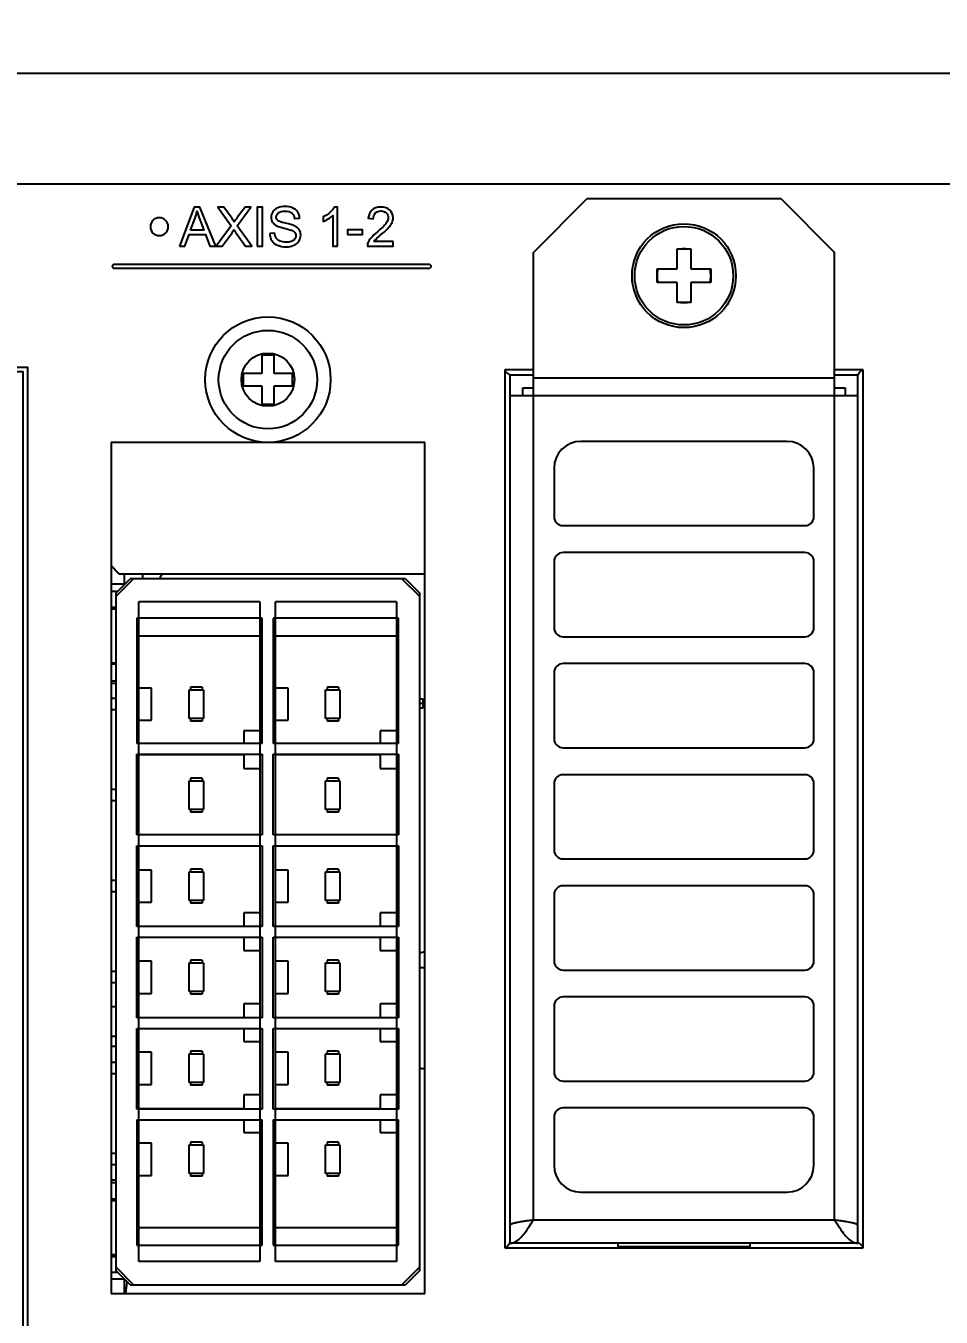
# Model space of a CAD drawing. Header units: millimetres. Extents: x 4086 to 8318, y 123 to 1549.
# Drawn here: x 6924.5 to 6975.6, y 1056.1 to 1128.2 of the extents above; entities that cross this region are included whole.
import ezdxf

# ---------------------------------------------------------------- set-up
doc = ezdxf.new("R2010")
doc.units = ezdxf.units.MM
for name, color, linetype in [('20_ALL_FEATURES', 7, 'Continuous'), ('layer 3', 7, 'Continuous'), ('尺寸', 3, 'Continuous')]:
    doc.layers.add(name, color=color, linetype=linetype)
doc.styles.get("Standard").update_dxf_attribs({"font": 'simsun.ttc'})
doc.dimstyles.get("Standard").update_dxf_attribs({"dimscale": 6, "dimtxt": 5, "dimasz": 3, "dimexe": 0.18, "dimexo": 0.0625, "dimgap": 0.8, "dimtad": 1, "dimtoh": 1, "dimdec": 1, "dimzin": 0, "dimdsep": 46, "dimtxsty": 'Standard', "dimcen": 0.09, "dimclrd": 256, "dimclre": 256, "dimclrt": 256, "dimadec": 0, "dimazin": 2, "dimtfac": 1, "dimtdec": 1, "dimtofl": 0, "dimtmove": 0, "dimatfit": 3, "dimfxl": 0, "dimtolj": 1, "dimtzin": 0, "dimarcsym": 0})

# ---------------------------------------------------------------- blocks, each defined once
blk = doc.blocks.new('*D102')
at = {"layer": 'Defpoints', "color": 0}
for p in [(7190.223, 1211.681), (6860.223, 1125.542), (7190.223, 1125.042)]:
    blk.add_point(p, dxfattribs=at)
at = {"layer": '尺寸', "lineweight": -2}
for p, q in [((6860.223, 1125.917), (6860.223, 1212.761)), ((7190.223, 1125.417), (7190.223, 1212.761)), ((6878.223, 1211.681), (7172.223, 1211.681))]:
    blk.add_line(p, q, dxfattribs=at)
at = {"layer": '尺寸'}
for points in [[(6878.223, 1214.681), (6878.223, 1208.681), (6860.223, 1211.681)], [(7172.223, 1208.681), (7172.223, 1214.681), (7190.223, 1211.681)]]:
    blk.add_solid(points, dxfattribs=at)
at = {"layer": '尺寸', "insert": (7025.223, 1231.481), "char_height": 30, "attachment_point": 5}
blk.add_mtext('\\A1;330.0', dxfattribs=at)

msp = doc.modelspace()

# ---------------------------------------------------------------- linework, layer by layer
at = {"layer": '20_ALL_FEATURES', "color": 7, "linetype": 'Continuous'}
for p, q in [((6861.723, 1125.542), (7188.723, 1125.542)), ((7188.773, 1119.342), (6861.673, 1119.342)), ((6952.823, 1115.542), (6955.823, 1118.542)), ((6955.823, 1118.542), (6966.623, 1118.542)), ((6966.623, 1118.542), (6969.623, 1115.542)), ((6960.848, 1114.617), (6960.848, 1115.742)), ((6960.848, 1115.742), (6961.598, 1115.742)), ((6961.598, 1115.742), (6961.598, 1114.617)), ((6952.823, 1061.542), (6952.823, 1115.542)), ((6969.623, 1061.542), (6969.623, 1115.542)), ((6959.723, 1113.867), (6959.723, 1114.617)), ((6959.723, 1114.617), (6960.848, 1114.617)), ((6961.598, 1114.617), (6962.723, 1114.617)), ((6962.723, 1114.617), (6962.723, 1113.867)), ((6960.848, 1113.867), (6959.723, 1113.867)), ((6960.848, 1112.742), (6960.848, 1113.867)), ((6961.598, 1113.867), (6961.598, 1112.742)), ((6962.723, 1113.867), (6961.598, 1113.867)), ((6961.598, 1112.742), (6960.848, 1112.742)), ((6937.659, 1109.817), (6937.659, 1108.786)), ((6937.659, 1109.817), (6938.346, 1109.817)), ((6938.346, 1108.786), (6938.346, 1109.817)), ((6936.628, 1108.786), (6936.628, 1108.098)), ((6937.659, 1108.786), (6936.628, 1108.786)), ((6939.378, 1108.786), (6938.346, 1108.786)), ((6939.378, 1108.098), (6939.378, 1108.786)), ((6951.223, 1108.992), (6951.223, 1059.992)), ((6952.823, 1108.992), (6951.223, 1108.992)), ((6951.523, 1060.242), (6951.523, 1108.692)), ((6952.823, 1108.692), (6951.523, 1108.692)), ((6952.823, 1108.542), (6969.623, 1108.542)), ((6971.223, 1108.992), (6969.623, 1108.992)), ((6970.923, 1108.692), (6969.623, 1108.692)), ((6970.923, 1060.242), (6970.923, 1108.692)), ((6971.223, 1059.992), (6971.223, 1108.992)), ((6936.628, 1108.098), (6937.659, 1108.098)), ((6937.659, 1108.098), (6937.659, 1107.067)), ((6938.346, 1107.067), (6938.346, 1108.098)), ((6938.346, 1108.098), (6939.378, 1108.098)), ((6952.223, 1107.542), (6952.223, 1107.992)), ((6952.223, 1107.992), (6952.823, 1107.992)), ((6969.623, 1107.992), (6970.223, 1107.992)), ((6970.223, 1107.992), (6970.223, 1107.542)), ((6937.659, 1107.067), (6938.346, 1107.067)), ((6970.923, 1107.542), (6951.523, 1107.542)), ((6929.253, 1104.942), (6929.253, 1057.442)), ((6946.753, 1104.942), (6929.253, 1104.942)), ((6946.753, 1057.442), (6946.753, 1104.942)), ((6966.973, 1104.992), (6955.473, 1104.992)), ((6953.973, 1103.492), (6953.973, 1100.792)), ((6968.473, 1100.792), (6968.473, 1103.492)), ((6954.473, 1100.292), (6967.973, 1100.292)), ((6967.973, 1098.792), (6954.473, 1098.792)), ((6929.723, 1097.592), (6929.253, 1098.062)), ((6929.705, 1097.593), (6929.253, 1098.045)), ((6953.973, 1098.292), (6953.973, 1094.592)), ((6968.473, 1094.592), (6968.473, 1098.292)), ((6930.005, 1097.029), (6929.253, 1097.029)), ((6929.505, 1096.529), (6930.305, 1097.329)), ((6929.505, 1096.329), (6930.505, 1097.329)), ((6946.753, 1097.593), (6929.705, 1097.593)), ((6946.753, 1097.592), (6929.723, 1097.592)), ((6930.005, 1097.029), (6930.005, 1097.593)), ((6945.675, 1097.329), (6930.305, 1097.329)), ((6931.005, 1097.593), (6931.005, 1097.329)), ((6945.475, 1097.329), (6946.475, 1096.329)), ((6945.675, 1097.329), (6946.475, 1096.529)), ((6929.253, 1096.629), (6929.605, 1096.629)), ((6929.505, 1096.529), (6929.505, 1058.729)), ((6946.475, 1058.729), (6946.475, 1096.529)), ((6929.253, 1095.75), (6929.505, 1095.75)), ((6929.505, 1095.714), (6929.253, 1095.714)), ((6929.505, 1095.639), (6929.253, 1095.639)), ((6930.805, 1059.214), (6930.805, 1096.044)), ((6937.555, 1096.044), (6930.805, 1096.044)), ((6937.555, 1096.044), (6937.555, 1059.214)), ((6938.425, 1059.214), (6938.425, 1096.044)), ((6945.175, 1096.044), (6938.425, 1096.044)), ((6945.175, 1096.044), (6945.175, 1059.214)), ((6930.69, 1095.129), (6930.69, 1088.129)), ((6937.69, 1095.129), (6930.69, 1095.129)), ((6937.69, 1088.129), (6937.69, 1095.129)), ((6938.29, 1095.129), (6938.29, 1088.129)), ((6945.29, 1095.129), (6938.29, 1095.129)), ((6945.29, 1088.129), (6945.29, 1095.129)), ((6937.555, 1094.129), (6930.805, 1094.129)), ((6945.175, 1094.129), (6938.425, 1094.129)), ((6954.473, 1094.092), (6967.973, 1094.092)), ((6929.253, 1092.639), (6929.505, 1092.639)), ((6929.253, 1092.625), (6929.505, 1092.625)), ((6929.505, 1092.564), (6929.253, 1092.564)), ((6953.973, 1092.092), (6953.973, 1088.392)), ((6967.973, 1092.592), (6954.473, 1092.592)), ((6968.473, 1088.392), (6968.473, 1092.092)), ((6929.253, 1091.629), (6929.505, 1091.629)), ((6929.505, 1091.489), (6929.253, 1091.489)), ((6931.505, 1091.229), (6930.805, 1091.229)), ((6931.505, 1089.429), (6931.505, 1091.229)), ((6933.685, 1091.279), (6933.685, 1091.129)), ((6934.325, 1091.279), (6933.685, 1091.279)), ((6934.325, 1091.279), (6934.325, 1091.129)), ((6939.125, 1091.229), (6938.425, 1091.229)), ((6939.125, 1089.429), (6939.125, 1091.229)), ((6941.305, 1091.279), (6941.305, 1091.129)), ((6941.945, 1091.279), (6941.305, 1091.279)), ((6941.945, 1091.279), (6941.945, 1091.129)), ((6929.505, 1090.649), (6929.253, 1090.649)), ((6933.605, 1089.529), (6933.605, 1091.129)), ((6933.605, 1091.129), (6934.405, 1091.129)), ((6934.405, 1091.129), (6934.405, 1089.529)), ((6941.225, 1089.529), (6941.225, 1091.129)), ((6941.225, 1091.129), (6942.025, 1091.129)), ((6942.025, 1091.129), (6942.025, 1089.529)), ((6946.475, 1090.629), (6946.675, 1090.629)), ((6946.675, 1090.129), (6946.675, 1090.629)), ((6929.505, 1090.009), (6929.253, 1090.009)), ((6946.475, 1090.379), (6946.675, 1090.379)), ((6946.475, 1090.129), (6946.675, 1090.129)), ((6930.805, 1089.429), (6931.505, 1089.429)), ((6934.405, 1089.529), (6933.605, 1089.529)), ((6933.685, 1089.529), (6933.685, 1089.379)), ((6934.325, 1089.379), (6933.685, 1089.379)), ((6934.325, 1089.529), (6934.325, 1089.379)), ((6938.425, 1089.429), (6939.125, 1089.429)), ((6942.025, 1089.529), (6941.225, 1089.529)), ((6941.305, 1089.529), (6941.305, 1089.379)), ((6941.945, 1089.379), (6941.305, 1089.379)), ((6941.945, 1089.529), (6941.945, 1089.379)), ((6936.655, 1088.839), (6936.655, 1088.129)), ((6937.555, 1088.839), (6936.655, 1088.839)), ((6944.275, 1088.839), (6944.275, 1088.129)), ((6945.175, 1088.839), (6944.275, 1088.839)), ((6937.69, 1088.129), (6930.69, 1088.129)), ((6945.29, 1088.129), (6938.29, 1088.129)), ((6954.473, 1087.892), (6967.973, 1087.892)), ((6930.69, 1083.029), (6930.69, 1087.529)), ((6930.69, 1087.529), (6937.69, 1087.529)), ((6930.805, 1087.519), (6936.655, 1087.519)), ((6936.655, 1087.529), (6936.655, 1086.739)), ((6937.69, 1087.529), (6937.69, 1083.029)), ((6938.29, 1083.029), (6938.29, 1087.529)), ((6938.29, 1087.529), (6945.29, 1087.529)), ((6938.425, 1087.519), (6944.275, 1087.519)), ((6944.275, 1087.529), (6944.275, 1086.739)), ((6945.29, 1087.529), (6945.29, 1083.029)), ((6933.685, 1086.199), (6933.685, 1086.049)), ((6934.325, 1086.199), (6933.685, 1086.199)), ((6934.325, 1086.199), (6934.325, 1086.049)), ((6936.655, 1086.739), (6937.555, 1086.739)), ((6941.305, 1086.199), (6941.305, 1086.049)), ((6941.945, 1086.199), (6941.305, 1086.199)), ((6941.945, 1086.199), (6941.945, 1086.049)), ((6944.275, 1086.739), (6945.175, 1086.739)), ((6967.973, 1086.392), (6954.473, 1086.392)), ((6929.505, 1085.569), (6929.253, 1085.569)), ((6933.605, 1084.449), (6933.605, 1086.049)), ((6933.605, 1086.049), (6934.405, 1086.049)), ((6934.405, 1086.049), (6934.405, 1084.449)), ((6941.225, 1084.449), (6941.225, 1086.049)), ((6941.225, 1086.049), (6942.025, 1086.049)), ((6942.025, 1086.049), (6942.025, 1084.449)), ((6953.973, 1085.892), (6953.973, 1082.192)), ((6968.473, 1082.192), (6968.473, 1085.892)), ((6929.505, 1084.929), (6929.253, 1084.929)), ((6934.405, 1084.449), (6933.605, 1084.449)), ((6933.685, 1084.449), (6933.685, 1084.299)), ((6934.325, 1084.299), (6933.685, 1084.299)), ((6934.325, 1084.449), (6934.325, 1084.299)), ((6942.025, 1084.449), (6941.225, 1084.449)), ((6941.305, 1084.449), (6941.305, 1084.299)), ((6941.945, 1084.299), (6941.305, 1084.299)), ((6941.945, 1084.449), (6941.945, 1084.299)), ((6937.69, 1083.029), (6930.69, 1083.029)), ((6945.29, 1083.029), (6938.29, 1083.029)), ((6930.69, 1077.929), (6930.69, 1082.429)), ((6930.69, 1082.429), (6937.69, 1082.429)), ((6937.69, 1082.429), (6937.69, 1077.929)), ((6938.29, 1077.929), (6938.29, 1082.429)), ((6938.29, 1082.429), (6945.29, 1082.429)), ((6945.29, 1082.429), (6945.29, 1077.929)), ((6933.685, 1081.119), (6933.685, 1080.969)), ((6934.325, 1081.119), (6933.685, 1081.119)), ((6934.325, 1081.119), (6934.325, 1080.969)), ((6941.305, 1081.119), (6941.305, 1080.969)), ((6941.945, 1081.119), (6941.305, 1081.119)), ((6941.945, 1081.119), (6941.945, 1080.969)), ((6954.473, 1081.692), (6967.973, 1081.692)), ((6929.505, 1080.489), (6929.253, 1080.489)), ((6931.505, 1081.069), (6930.805, 1081.069)), ((6931.505, 1079.269), (6931.505, 1081.069)), ((6933.605, 1079.369), (6933.605, 1080.969)), ((6933.605, 1080.969), (6934.405, 1080.969)), ((6934.405, 1080.969), (6934.405, 1079.369)), ((6939.125, 1081.069), (6938.425, 1081.069)), ((6939.125, 1079.269), (6939.125, 1081.069)), ((6941.225, 1079.369), (6941.225, 1080.969)), ((6941.225, 1080.969), (6942.025, 1080.969)), ((6942.025, 1080.969), (6942.025, 1079.369)), ((6929.505, 1079.849), (6929.253, 1079.849)), ((6953.973, 1079.692), (6953.973, 1075.992)), ((6967.973, 1080.192), (6954.473, 1080.192)), ((6968.473, 1075.992), (6968.473, 1079.692)), ((6930.805, 1079.269), (6931.505, 1079.269)), ((6934.405, 1079.369), (6933.605, 1079.369)), ((6933.685, 1079.369), (6933.685, 1079.219)), ((6934.325, 1079.219), (6933.685, 1079.219)), ((6934.325, 1079.369), (6934.325, 1079.219)), ((6938.425, 1079.269), (6939.125, 1079.269)), ((6942.025, 1079.369), (6941.225, 1079.369)), ((6941.305, 1079.369), (6941.305, 1079.219)), ((6941.945, 1079.219), (6941.305, 1079.219)), ((6941.945, 1079.369), (6941.945, 1079.219)), ((6936.655, 1078.679), (6936.655, 1077.929)), ((6937.555, 1078.679), (6936.655, 1078.679)), ((6944.275, 1078.679), (6944.275, 1077.929)), ((6945.175, 1078.679), (6944.275, 1078.679)), ((6937.69, 1077.929), (6930.69, 1077.929)), ((6945.29, 1077.929), (6938.29, 1077.929)), ((6930.69, 1072.829), (6930.69, 1077.329)), ((6930.69, 1077.329), (6937.69, 1077.329)), ((6936.655, 1077.329), (6936.655, 1076.579)), ((6937.69, 1077.329), (6937.69, 1072.829)), ((6938.29, 1072.829), (6938.29, 1077.329)), ((6938.29, 1077.329), (6945.29, 1077.329)), ((6944.275, 1077.329), (6944.275, 1076.579)), ((6945.29, 1077.329), (6945.29, 1072.829)), ((6936.655, 1076.579), (6937.555, 1076.579)), ((6944.275, 1076.579), (6945.175, 1076.579)), ((6929.505, 1075.409), (6929.253, 1075.409)), ((6931.505, 1075.989), (6930.805, 1075.989)), ((6931.505, 1074.189), (6931.505, 1075.989)), ((6933.605, 1074.289), (6933.605, 1075.889)), ((6933.605, 1075.889), (6934.405, 1075.889)), ((6933.685, 1076.039), (6933.685, 1075.889)), ((6934.325, 1076.039), (6933.685, 1076.039)), ((6934.325, 1076.039), (6934.325, 1075.889)), ((6934.405, 1075.889), (6934.405, 1074.289)), ((6939.125, 1075.989), (6938.425, 1075.989)), ((6939.125, 1074.189), (6939.125, 1075.989)), ((6941.225, 1074.289), (6941.225, 1075.889)), ((6941.225, 1075.889), (6942.025, 1075.889)), ((6941.305, 1076.039), (6941.305, 1075.889)), ((6941.945, 1076.039), (6941.305, 1076.039)), ((6941.945, 1076.039), (6941.945, 1075.889)), ((6942.025, 1075.889), (6942.025, 1074.289)), ((6946.475, 1075.634), (6946.753, 1075.634)), ((6954.473, 1075.492), (6967.973, 1075.492)), ((6929.505, 1074.769), (6929.253, 1074.769)), ((6930.805, 1074.189), (6931.505, 1074.189)), ((6934.405, 1074.289), (6933.605, 1074.289)), ((6933.685, 1074.289), (6933.685, 1074.139)), ((6934.325, 1074.139), (6933.685, 1074.139)), ((6934.325, 1074.289), (6934.325, 1074.139)), ((6938.425, 1074.189), (6939.125, 1074.189)), ((6942.025, 1074.289), (6941.225, 1074.289)), ((6941.305, 1074.289), (6941.305, 1074.139)), ((6941.945, 1074.139), (6941.305, 1074.139)), ((6941.945, 1074.289), (6941.945, 1074.139)), ((6967.973, 1073.992), (6954.473, 1073.992)), ((6929.253, 1073.453), (6929.505, 1073.453)), ((6936.655, 1073.599), (6936.655, 1072.829)), ((6937.555, 1073.599), (6936.655, 1073.599)), ((6944.275, 1073.599), (6944.275, 1072.829)), ((6945.175, 1073.599), (6944.275, 1073.599)), ((6953.973, 1073.492), (6953.973, 1069.792)), ((6968.473, 1069.792), (6968.473, 1073.492)), ((6937.69, 1072.829), (6930.69, 1072.829)), ((6945.29, 1072.829), (6938.29, 1072.829)), ((6929.253, 1071.802), (6929.505, 1071.802)), ((6930.69, 1067.729), (6930.69, 1072.229)), ((6930.69, 1072.229), (6937.69, 1072.229)), ((6936.655, 1072.229), (6936.655, 1071.499)), ((6937.69, 1072.229), (6937.69, 1067.729)), ((6938.29, 1067.729), (6938.29, 1072.229)), ((6938.29, 1072.229), (6945.29, 1072.229)), ((6944.275, 1072.229), (6944.275, 1071.499)), ((6945.29, 1072.229), (6945.29, 1067.729)), ((6929.505, 1071.229), (6929.253, 1071.229)), ((6936.655, 1071.499), (6937.555, 1071.499)), ((6944.275, 1071.499), (6945.175, 1071.499)), ((6929.505, 1070.329), (6929.253, 1070.329)), ((6931.505, 1070.909), (6930.805, 1070.909)), ((6931.505, 1069.109), (6931.505, 1070.909)), ((6933.605, 1069.209), (6933.605, 1070.809)), ((6933.605, 1070.809), (6934.405, 1070.809)), ((6933.685, 1070.959), (6933.685, 1070.809)), ((6934.325, 1070.959), (6933.685, 1070.959)), ((6934.325, 1070.959), (6934.325, 1070.809)), ((6934.405, 1070.809), (6934.405, 1069.209)), ((6939.125, 1070.909), (6938.425, 1070.909)), ((6939.125, 1069.109), (6939.125, 1070.909)), ((6941.225, 1069.209), (6941.225, 1070.809)), ((6941.225, 1070.809), (6942.025, 1070.809)), ((6941.305, 1070.959), (6941.305, 1070.809)), ((6941.945, 1070.959), (6941.305, 1070.959)), ((6941.945, 1070.959), (6941.945, 1070.809)), ((6942.025, 1070.809), (6942.025, 1069.209)), ((6929.505, 1069.689), (6929.253, 1069.689)), ((6930.805, 1069.109), (6931.505, 1069.109)), ((6934.405, 1069.209), (6933.605, 1069.209)), ((6933.685, 1069.209), (6933.685, 1069.059)), ((6934.325, 1069.059), (6933.685, 1069.059)), ((6934.325, 1069.209), (6934.325, 1069.059)), ((6938.425, 1069.109), (6939.125, 1069.109)), ((6942.025, 1069.209), (6941.225, 1069.209)), ((6941.305, 1069.209), (6941.305, 1069.059)), ((6941.945, 1069.059), (6941.305, 1069.059)), ((6941.945, 1069.209), (6941.945, 1069.059)), ((6954.473, 1069.292), (6967.973, 1069.292)), ((6936.655, 1068.519), (6936.655, 1067.729)), ((6937.555, 1068.519), (6936.655, 1068.519)), ((6944.275, 1068.519), (6944.275, 1067.729)), ((6945.175, 1068.519), (6944.275, 1068.519)), ((6937.69, 1067.729), (6930.69, 1067.729)), ((6936.655, 1067.739), (6930.805, 1067.739)), ((6945.29, 1067.729), (6938.29, 1067.729)), ((6944.275, 1067.739), (6938.425, 1067.739)), ((6967.973, 1067.792), (6954.473, 1067.792)), ((6930.69, 1067.129), (6930.69, 1060.129)), ((6930.69, 1067.129), (6937.69, 1067.129)), ((6936.655, 1067.129), (6936.655, 1066.419)), ((6937.69, 1060.129), (6937.69, 1067.129)), ((6938.29, 1067.129), (6938.29, 1060.129)), ((6938.29, 1067.129), (6945.29, 1067.129)), ((6944.275, 1067.129), (6944.275, 1066.419)), ((6945.29, 1060.129), (6945.29, 1067.129)), ((6953.973, 1067.292), (6953.973, 1064.592)), ((6968.473, 1064.592), (6968.473, 1067.292)), ((6936.655, 1066.419), (6937.555, 1066.419)), ((6944.275, 1066.419), (6945.175, 1066.419)), ((6929.505, 1065.249), (6929.253, 1065.249)), ((6931.505, 1065.829), (6930.805, 1065.829)), ((6931.505, 1064.029), (6931.505, 1065.829)), ((6933.605, 1064.129), (6933.605, 1065.729)), ((6933.605, 1065.729), (6934.405, 1065.729)), ((6933.685, 1065.879), (6933.685, 1065.729)), ((6934.325, 1065.879), (6933.685, 1065.879)), ((6934.325, 1065.879), (6934.325, 1065.729)), ((6934.405, 1065.729), (6934.405, 1064.129)), ((6939.125, 1065.829), (6938.425, 1065.829)), ((6939.125, 1064.029), (6939.125, 1065.829)), ((6941.225, 1064.129), (6941.225, 1065.729)), ((6941.225, 1065.729), (6942.025, 1065.729)), ((6941.305, 1065.879), (6941.305, 1065.729)), ((6941.945, 1065.879), (6941.305, 1065.879)), ((6941.945, 1065.879), (6941.945, 1065.729)), ((6942.025, 1065.729), (6942.025, 1064.129)), ((6929.505, 1064.609), (6929.253, 1064.609)), ((6930.805, 1064.029), (6931.505, 1064.029)), ((6934.405, 1064.129), (6933.605, 1064.129)), ((6933.685, 1064.129), (6933.685, 1063.979)), ((6934.325, 1063.979), (6933.685, 1063.979)), ((6934.325, 1064.129), (6934.325, 1063.979)), ((6938.425, 1064.029), (6939.125, 1064.029)), ((6942.025, 1064.129), (6941.225, 1064.129)), ((6941.305, 1064.129), (6941.305, 1063.979)), ((6941.945, 1063.979), (6941.305, 1063.979)), ((6941.945, 1064.129), (6941.945, 1063.979)), ((6929.505, 1063.769), (6929.253, 1063.769)), ((6929.253, 1063.629), (6929.505, 1063.629)), ((6955.473, 1063.092), (6966.973, 1063.092)), ((6929.505, 1062.694), (6929.253, 1062.694)), ((6929.253, 1062.633), (6929.505, 1062.633)), ((6929.505, 1062.619), (6929.253, 1062.619)), ((6930.805, 1061.129), (6937.555, 1061.129)), ((6938.425, 1061.129), (6945.175, 1061.129)), ((6952.596, 1061.191), (6952.606, 1061.206)), ((6952.823, 1061.542), (6969.623, 1061.542)), ((6969.839, 1061.206), (6969.849, 1061.191)), ((6951.523, 1060.292), (6951.504, 1060.249)), ((6970.923, 1060.242), (6951.523, 1060.242)), ((6957.523, 1060.242), (6957.523, 1060.042)), ((6964.923, 1060.042), (6964.923, 1060.242)), ((6970.923, 1060.292), (6970.94, 1060.285)), ((6970.946, 1060.277), (6970.923, 1060.292)), ((6929.253, 1059.619), (6929.505, 1059.619)), ((6929.505, 1059.544), (6929.253, 1059.544)), ((6929.253, 1059.507), (6929.505, 1059.507)), ((6930.69, 1060.129), (6937.69, 1060.129)), ((6938.29, 1060.129), (6945.29, 1060.129)), ((6951.223, 1059.992), (6971.223, 1059.992)), ((6964.923, 1060.042), (6957.523, 1060.042)), ((6930.505, 1057.929), (6929.505, 1058.929)), ((6937.555, 1059.214), (6930.805, 1059.214)), ((6945.175, 1059.214), (6938.425, 1059.214)), ((6946.475, 1058.929), (6945.475, 1057.929)), ((6929.253, 1058.629), (6929.605, 1058.629)), ((6930.005, 1058.229), (6929.253, 1058.229)), ((6930.305, 1057.929), (6929.505, 1058.729)), ((6930.005, 1057.442), (6930.005, 1058.229)), ((6946.475, 1058.729), (6945.675, 1057.929)), ((6929.253, 1057.442), (6946.753, 1057.442)), ((6930.305, 1057.929), (6945.675, 1057.929))]:
    msp.add_line(p, q, dxfattribs=at)
for centre, radius in [((6961.223, 1114.242), 2.9), ((6961.223, 1114.242), 2.75), ((6938.003, 1108.442), 3.5), ((6938.003, 1108.442), 2.75), ((6938.003, 1108.442), 1.484)]:
    msp.add_circle(centre, radius, dxfattribs=at)
for centre, radius, start, end in [((6961.223, 1114.242), 1.5, 75.8242, 104.19011), ((6961.223, 1114.242), 1.5, 165.66059, 194.34841), ((6961.223, 1114.242), 1.5, 345.66059, 14.34841), ((6961.223, 1114.242), 1.5, 255.8242, 284.19011), ((6955.473, 1103.492), 1.5, 90, 180), ((6966.973, 1103.492), 1.5, 0, 90), ((6954.473, 1100.792), 0.5, 180, 270), ((6967.973, 1100.792), 0.5, 270, 0), ((6954.473, 1098.292), 0.5, 90, 180), ((6967.973, 1098.292), 0.5, 0, 90), ((6944.005, 1090.239), 14, 148.23075, 149.49837), ((6954.473, 1094.592), 0.5, 180, 270), ((6967.973, 1094.592), 0.5, 270, 0), ((6954.473, 1092.092), 0.5, 90, 180), ((6967.973, 1092.092), 0.5, 0, 90), ((6954.473, 1088.392), 0.5, 180, 270), ((6967.973, 1088.392), 0.5, 270, 0), ((6954.473, 1085.892), 0.5, 90, 180), ((6967.973, 1085.892), 0.5, 0, 90), ((6954.473, 1082.192), 0.5, 180, 270), ((6967.973, 1082.192), 0.5, 270, 0), ((6954.473, 1079.692), 0.5, 90, 180), ((6967.973, 1079.692), 0.5, 0, 90), ((6944.005, 1090.239), 14, 280.1815, 281.34521), ((6954.473, 1075.992), 0.5, 180, 270), ((6967.973, 1075.992), 0.5, 270, 0), ((6954.473, 1073.492), 0.5, 90, 180), ((6967.973, 1073.492), 0.5, 0, 90), ((6944.005, 1056.229), 14, 78.65491, 79.81842), ((6954.473, 1069.792), 0.5, 180, 270), ((6967.973, 1069.792), 0.5, 270, 0), ((6954.473, 1067.292), 0.5, 90, 180), ((6967.973, 1067.292), 0.5, 0, 90), ((6955.473, 1064.592), 1.5, 180, 270), ((6966.973, 1064.592), 1.5, 270, 0), ((6954.337, 1048.678), 12.946, 99.38487, 99.62507), ((6962.226, 997.076), 65.148, 98.29929, 98.56689), ((6941.799, 1068.328), 12.942, 326.61367, 326.80197), ((6960.219, 997.076), 65.148, 81.43311, 81.70071), ((6980.646, 1068.328), 12.942, 213.19803, 213.38633), ((6968.108, 1048.678), 12.946, 80.37494, 80.61513), ((6940.548, 1067.27), 13.005, 327.36258, 327.54915), ((6944.005, 1056.229), 14, 172.40936, 175.02394)]:
    msp.add_arc(centre, radius, start, end, dxfattribs=at)
for points, knots in [([(6951.223, 1108.992), (6951.223, 1108.934), (6951.296, 1108.846), (6951.41, 1108.764), (6951.484, 1108.717), (6951.523, 1108.692)], [0, 0, 0, 0, 0.400699, 0.683915, 1, 1, 1, 1]), ([(6971.223, 1108.992), (6971.165, 1108.992), (6971.077, 1108.918), (6970.994, 1108.804), (6970.947, 1108.731), (6970.923, 1108.692)], [0, 0, 0, 0, 0.400699, 0.683915, 1, 1, 1, 1]), ([(6952.173, 1061.442), (6952.083, 1061.427), (6951.923, 1061.398), (6951.74, 1061.357), (6951.626, 1061.32), (6951.567, 1061.294), (6951.523, 1061.264), (6951.523, 1061.242)], [0, 0, 0, 0, 0.395404, 0.70232, 0.816735, 0.903548, 1, 1, 1, 1]), ([(6951.523, 1060.242), (6951.615, 1060.242), (6951.818, 1060.301), (6952.086, 1060.515), (6952.346, 1060.822), (6952.51, 1061.061), (6952.596, 1061.191)], [0, 0, 0, 0, 0.186972, 0.41151, 0.685521, 1, 1, 1, 1]), ([(6952.522, 1061.497), (6952.496, 1061.494), (6952.398, 1061.479), (6952.299, 1061.463), (6952.226, 1061.451)], [0, 0, 0, 0, 0.257949, 1, 1, 1, 1]), ([(6969.849, 1061.191), (6969.935, 1061.061), (6970.099, 1060.822), (6970.359, 1060.515), (6970.627, 1060.301), (6970.83, 1060.242), (6970.923, 1060.242)], [0, 0, 0, 0, 0.314479, 0.58849, 0.813028, 1, 1, 1, 1]), ([(6970.219, 1061.451), (6970.195, 1061.455), (6970.097, 1061.471), (6969.998, 1061.486), (6969.923, 1061.497)], [0, 0, 0, 0, 0.241208, 1, 1, 1, 1]), ([(6970.923, 1061.242), (6970.923, 1061.264), (6970.879, 1061.294), (6970.819, 1061.32), (6970.705, 1061.357), (6970.522, 1061.398), (6970.362, 1061.427), (6970.273, 1061.442)], [0, 0, 0, 0, 0.096452, 0.183265, 0.29768, 0.604596, 1, 1, 1, 1]), ([(6951.223, 1059.992), (6951.275, 1059.992), (6951.356, 1060.054), (6951.434, 1060.156), (6951.477, 1060.221), (6951.5, 1060.256)], [0, 0, 0, 0, 0.402421, 0.682417, 1, 1, 1, 1]), ([(6971.223, 1059.992), (6971.223, 1060.046), (6971.157, 1060.13), (6971.051, 1060.209), (6970.982, 1060.254), (6970.946, 1060.277)], [0, 0, 0, 0, 0.401635, 0.682748, 1, 1, 1, 1])]:
    msp.add_open_spline(points, degree=3, knots=knots, dxfattribs=at)
for points in [[(6952.629, 1061.241), (6952.694, 1061.341), (6952.758, 1061.441), (6952.823, 1061.542)], [(6969.623, 1061.542), (6969.687, 1061.441), (6969.751, 1061.341), (6969.816, 1061.241)]]:
    msp.add_open_spline(points, degree=3, dxfattribs=at)
at = {"layer": 'layer 3'}
for points, knots in [([(6933.059, 1115.889), (6933.059, 1115.889), (6933.894, 1118.066), (6933.894, 1118.066), (6933.894, 1118.066), (6933.894, 1118.066), (6934.211, 1118.066), (6934.211, 1118.066), (6934.211, 1118.066), (6934.211, 1118.066), (6935.097, 1115.889), (6935.097, 1115.889), (6935.097, 1115.889), (6935.097, 1115.889), (6934.769, 1115.889), (6934.769, 1115.889), (6934.769, 1115.889), (6934.769, 1115.889), (6934.517, 1116.549), (6934.517, 1116.549), (6934.517, 1116.549), (6934.517, 1116.549), (6933.601, 1116.549), (6933.601, 1116.549), (6933.601, 1116.549), (6933.601, 1116.549), (6933.365, 1115.889), (6933.365, 1115.889), (6933.365, 1115.889), (6933.365, 1115.889), (6933.059, 1115.889), (6933.059, 1115.889)], [0, 0, 0, 0, 0.111111, 0.111111, 0.111111, 0.111111, 0.222222, 0.222222, 0.222222, 0.222222, 0.333333, 0.333333, 0.333333, 0.333333, 0.444444, 0.444444, 0.444444, 0.444444, 0.555556, 0.555556, 0.555556, 0.555556, 0.666667, 0.666667, 0.666667, 0.666667, 0.777778, 0.777778, 0.777778, 0.777778, 1, 1, 1, 1]), ([(6935.105, 1115.889), (6935.105, 1115.889), (6935.946, 1117.019), (6935.946, 1117.019), (6935.946, 1117.019), (6935.946, 1117.019), (6935.205, 1118.066), (6935.205, 1118.066), (6935.205, 1118.066), (6935.205, 1118.066), (6935.548, 1118.066), (6935.548, 1118.066), (6935.548, 1118.066), (6935.548, 1118.066), (6935.945, 1117.509), (6935.945, 1117.509), (6935.945, 1117.509), (6936.028, 1117.394), (6936.085, 1117.306), (6936.118, 1117.244), (6936.118, 1117.244), (6936.167, 1117.32), (6936.225, 1117.402), (6936.291, 1117.487), (6936.291, 1117.487), (6936.291, 1117.487), (6936.726, 1118.066), (6936.726, 1118.066), (6936.726, 1118.066), (6936.726, 1118.066), (6937.042, 1118.066), (6937.042, 1118.066), (6937.042, 1118.066), (6937.042, 1118.066), (6936.286, 1117.032), (6936.286, 1117.032), (6936.286, 1117.032), (6936.286, 1117.032), (6937.099, 1115.889), (6937.099, 1115.889), (6937.099, 1115.889), (6937.099, 1115.889), (6936.746, 1115.889), (6936.746, 1115.889), (6936.746, 1115.889), (6936.746, 1115.889), (6936.196, 1116.666), (6936.196, 1116.666), (6936.196, 1116.666), (6936.165, 1116.71), (6936.135, 1116.754), (6936.107, 1116.797), (6936.107, 1116.797), (6936.059, 1116.725), (6936.024, 1116.673), (6936.003, 1116.644), (6936.003, 1116.644), (6936.003, 1116.644), (6935.451, 1115.889), (6935.451, 1115.889), (6935.451, 1115.889), (6935.451, 1115.889), (6935.105, 1115.889), (6935.105, 1115.889)], [0, 0, 0, 0, 0.058824, 0.058824, 0.058824, 0.058824, 0.117647, 0.117647, 0.117647, 0.117647, 0.176471, 0.176471, 0.176471, 0.176471, 0.235294, 0.235294, 0.235294, 0.235294, 0.294118, 0.294118, 0.294118, 0.294118, 0.352941, 0.352941, 0.352941, 0.352941, 0.411765, 0.411765, 0.411765, 0.411765, 0.470588, 0.470588, 0.470588, 0.470588, 0.529412, 0.529412, 0.529412, 0.529412, 0.588235, 0.588235, 0.588235, 0.588235, 0.647059, 0.647059, 0.647059, 0.647059, 0.705882, 0.705882, 0.705882, 0.705882, 0.764706, 0.764706, 0.764706, 0.764706, 0.823529, 0.823529, 0.823529, 0.823529, 0.882353, 0.882353, 0.882353, 0.882353, 1, 1, 1, 1]), ([(6937.402, 1115.889), (6937.402, 1115.889), (6937.402, 1118.066), (6937.402, 1118.066), (6937.402, 1118.066), (6937.402, 1118.066), (6937.691, 1118.066), (6937.691, 1118.066), (6937.691, 1118.066), (6937.691, 1118.066), (6937.691, 1115.889), (6937.691, 1115.889), (6937.691, 1115.889), (6937.691, 1115.889), (6937.402, 1115.889), (6937.402, 1115.889)], [0, 0, 0, 0, 0.2, 0.2, 0.2, 0.2, 0.4, 0.4, 0.4, 0.4, 0.6, 0.6, 0.6, 0.6, 1, 1, 1, 1]), ([(6938.104, 1116.589), (6938.104, 1116.589), (6938.375, 1116.613), (6938.375, 1116.613), (6938.375, 1116.613), (6938.388, 1116.504), (6938.418, 1116.414), (6938.465, 1116.343), (6938.465, 1116.343), (6938.512, 1116.273), (6938.585, 1116.217), (6938.684, 1116.173), (6938.684, 1116.173), (6938.782, 1116.13), (6938.894, 1116.108), (6939.017, 1116.108), (6939.017, 1116.108), (6939.128, 1116.108), (6939.224, 1116.124), (6939.308, 1116.157), (6939.308, 1116.157), (6939.393, 1116.19), (6939.455, 1116.235), (6939.496, 1116.293), (6939.496, 1116.293), (6939.537, 1116.35), (6939.558, 1116.412), (6939.558, 1116.479), (6939.558, 1116.479), (6939.558, 1116.547), (6939.538, 1116.606), (6939.498, 1116.658), (6939.498, 1116.658), (6939.459, 1116.708), (6939.394, 1116.751), (6939.302, 1116.786), (6939.302, 1116.786), (6939.244, 1116.808), (6939.115, 1116.844), (6938.915, 1116.892), (6938.915, 1116.892), (6938.715, 1116.94), (6938.575, 1116.985), (6938.495, 1117.028), (6938.495, 1117.028), (6938.391, 1117.082), (6938.314, 1117.15), (6938.263, 1117.231), (6938.263, 1117.231), (6938.212, 1117.311), (6938.186, 1117.402), (6938.186, 1117.502), (6938.186, 1117.502), (6938.186, 1117.612), (6938.218, 1117.715), (6938.28, 1117.811), (6938.28, 1117.811), (6938.343, 1117.906), (6938.433, 1117.979), (6938.553, 1118.028), (6938.553, 1118.028), (6938.673, 1118.078), (6938.806, 1118.103), (6938.953, 1118.103), (6938.953, 1118.103), (6939.114, 1118.103), (6939.256, 1118.077), (6939.379, 1118.025), (6939.379, 1118.025), (6939.502, 1117.973), (6939.597, 1117.897), (6939.664, 1117.795), (6939.664, 1117.795), (6939.73, 1117.694), (6939.765, 1117.58), (6939.771, 1117.452), (6939.771, 1117.452), (6939.771, 1117.452), (6939.494, 1117.431), (6939.494, 1117.431), (6939.494, 1117.431), (6939.479, 1117.568), (6939.429, 1117.672), (6939.343, 1117.742), (6939.343, 1117.742), (6939.258, 1117.813), (6939.131, 1117.847), (6938.964, 1117.847), (6938.964, 1117.847), (6938.789, 1117.847), (6938.662, 1117.816), (6938.583, 1117.752), (6938.583, 1117.752), (6938.503, 1117.688), (6938.463, 1117.611), (6938.463, 1117.521), (6938.463, 1117.521), (6938.463, 1117.443), (6938.491, 1117.378), (6938.548, 1117.328), (6938.548, 1117.328), (6938.604, 1117.277), (6938.748, 1117.225), (6938.982, 1117.172), (6938.982, 1117.172), (6939.216, 1117.119), (6939.377, 1117.073), (6939.464, 1117.034), (6939.464, 1117.034), (6939.59, 1116.975), (6939.684, 1116.902), (6939.744, 1116.812), (6939.744, 1116.812), (6939.804, 1116.723), (6939.834, 1116.62), (6939.834, 1116.504), (6939.834, 1116.504), (6939.834, 1116.387), (6939.801, 1116.279), (6939.735, 1116.177), (6939.735, 1116.177), (6939.669, 1116.074), (6939.574, 1115.995), (6939.45, 1115.938), (6939.45, 1115.938), (6939.326, 1115.881), (6939.186, 1115.853), (6939.031, 1115.853), (6939.031, 1115.853), (6938.834, 1115.853), (6938.669, 1115.882), (6938.537, 1115.939), (6938.537, 1115.939), (6938.403, 1115.996), (6938.299, 1116.082), (6938.224, 1116.198), (6938.224, 1116.198), (6938.148, 1116.313), (6938.108, 1116.443), (6938.104, 1116.589)], [0, 0, 0, 0, 0.027778, 0.027778, 0.027778, 0.027778, 0.055556, 0.055556, 0.055556, 0.055556, 0.083333, 0.083333, 0.083333, 0.083333, 0.111111, 0.111111, 0.111111, 0.111111, 0.138889, 0.138889, 0.138889, 0.138889, 0.166667, 0.166667, 0.166667, 0.166667, 0.194444, 0.194444, 0.194444, 0.194444, 0.222222, 0.222222, 0.222222, 0.222222, 0.25, 0.25, 0.25, 0.25, 0.277778, 0.277778, 0.277778, 0.277778, 0.305556, 0.305556, 0.305556, 0.305556, 0.333333, 0.333333, 0.333333, 0.333333, 0.361111, 0.361111, 0.361111, 0.361111, 0.388889, 0.388889, 0.388889, 0.388889, 0.416667, 0.416667, 0.416667, 0.416667, 0.444444, 0.444444, 0.444444, 0.444444, 0.472222, 0.472222, 0.472222, 0.472222, 0.5, 0.5, 0.5, 0.5, 0.527778, 0.527778, 0.527778, 0.527778, 0.555556, 0.555556, 0.555556, 0.555556, 0.583333, 0.583333, 0.583333, 0.583333, 0.611111, 0.611111, 0.611111, 0.611111, 0.638889, 0.638889, 0.638889, 0.638889, 0.666667, 0.666667, 0.666667, 0.666667, 0.694444, 0.694444, 0.694444, 0.694444, 0.722222, 0.722222, 0.722222, 0.722222, 0.75, 0.75, 0.75, 0.75, 0.777778, 0.777778, 0.777778, 0.777778, 0.805556, 0.805556, 0.805556, 0.805556, 0.833333, 0.833333, 0.833333, 0.833333, 0.861111, 0.861111, 0.861111, 0.861111, 0.888889, 0.888889, 0.888889, 0.888889, 0.916667, 0.916667, 0.916667, 0.916667, 0.944444, 0.944444, 0.944444, 0.944444, 1, 1, 1, 1]), ([(6941.892, 1115.889), (6941.892, 1115.889), (6941.625, 1115.889), (6941.625, 1115.889), (6941.625, 1115.889), (6941.625, 1115.889), (6941.625, 1117.593), (6941.625, 1117.593), (6941.625, 1117.593), (6941.56, 1117.531), (6941.476, 1117.47), (6941.371, 1117.409), (6941.371, 1117.409), (6941.267, 1117.347), (6941.173, 1117.301), (6941.09, 1117.271), (6941.09, 1117.271), (6941.09, 1117.271), (6941.09, 1117.529), (6941.09, 1117.529), (6941.09, 1117.529), (6941.239, 1117.599), (6941.37, 1117.684), (6941.482, 1117.785), (6941.482, 1117.785), (6941.594, 1117.884), (6941.673, 1117.981), (6941.72, 1118.075), (6941.72, 1118.075), (6941.72, 1118.075), (6941.892, 1118.075), (6941.892, 1118.075), (6941.892, 1118.075), (6941.892, 1118.075), (6941.892, 1115.889), (6941.892, 1115.889)], [0, 0, 0, 0, 0.1, 0.1, 0.1, 0.1, 0.2, 0.2, 0.2, 0.2, 0.3, 0.3, 0.3, 0.3, 0.4, 0.4, 0.4, 0.4, 0.5, 0.5, 0.5, 0.5, 0.6, 0.6, 0.6, 0.6, 0.7, 0.7, 0.7, 0.7, 0.8, 0.8, 0.8, 0.8, 1, 1, 1, 1]), ([(6944.994, 1116.145), (6944.994, 1116.145), (6944.994, 1115.889), (6944.994, 1115.889), (6944.994, 1115.889), (6944.994, 1115.889), (6943.553, 1115.889), (6943.553, 1115.889), (6943.553, 1115.889), (6943.551, 1115.954), (6943.561, 1116.016), (6943.584, 1116.075), (6943.584, 1116.075), (6943.621, 1116.173), (6943.681, 1116.27), (6943.762, 1116.365), (6943.762, 1116.365), (6943.844, 1116.459), (6943.96, 1116.569), (6944.112, 1116.693), (6944.112, 1116.693), (6944.347, 1116.887), (6944.508, 1117.041), (6944.591, 1117.154), (6944.591, 1117.154), (6944.675, 1117.268), (6944.717, 1117.375), (6944.717, 1117.477), (6944.717, 1117.477), (6944.717, 1117.582), (6944.679, 1117.672), (6944.603, 1117.745), (6944.603, 1117.745), (6944.527, 1117.817), (6944.428, 1117.854), (6944.306, 1117.854), (6944.306, 1117.854), (6944.177, 1117.854), (6944.073, 1117.815), (6943.996, 1117.738), (6943.996, 1117.738), (6943.918, 1117.662), (6943.879, 1117.555), (6943.878, 1117.419), (6943.878, 1117.419), (6943.878, 1117.419), (6943.605, 1117.446), (6943.605, 1117.446), (6943.605, 1117.446), (6943.623, 1117.651), (6943.694, 1117.807), (6943.817, 1117.914), (6943.817, 1117.914), (6943.94, 1118.022), (6944.105, 1118.075), (6944.312, 1118.075), (6944.312, 1118.075), (6944.521, 1118.075), (6944.686, 1118.018), (6944.808, 1117.902), (6944.808, 1117.902), (6944.93, 1117.786), (6944.991, 1117.642), (6944.991, 1117.47), (6944.991, 1117.47), (6944.991, 1117.383), (6944.973, 1117.298), (6944.937, 1117.213), (6944.937, 1117.213), (6944.902, 1117.129), (6944.843, 1117.04), (6944.76, 1116.947), (6944.76, 1116.947), (6944.677, 1116.854), (6944.54, 1116.726), (6944.348, 1116.564), (6944.348, 1116.564), (6944.187, 1116.429), (6944.084, 1116.338), (6944.038, 1116.29), (6944.038, 1116.29), (6943.993, 1116.242), (6943.955, 1116.193), (6943.925, 1116.145), (6943.925, 1116.145), (6943.925, 1116.145), (6944.994, 1116.145), (6944.994, 1116.145)], [0, 0, 0, 0, 0.043478, 0.043478, 0.043478, 0.043478, 0.086957, 0.086957, 0.086957, 0.086957, 0.130435, 0.130435, 0.130435, 0.130435, 0.173913, 0.173913, 0.173913, 0.173913, 0.217391, 0.217391, 0.217391, 0.217391, 0.26087, 0.26087, 0.26087, 0.26087, 0.304348, 0.304348, 0.304348, 0.304348, 0.347826, 0.347826, 0.347826, 0.347826, 0.391304, 0.391304, 0.391304, 0.391304, 0.434783, 0.434783, 0.434783, 0.434783, 0.478261, 0.478261, 0.478261, 0.478261, 0.521739, 0.521739, 0.521739, 0.521739, 0.565217, 0.565217, 0.565217, 0.565217, 0.608696, 0.608696, 0.608696, 0.608696, 0.652174, 0.652174, 0.652174, 0.652174, 0.695652, 0.695652, 0.695652, 0.695652, 0.73913, 0.73913, 0.73913, 0.73913, 0.782609, 0.782609, 0.782609, 0.782609, 0.826087, 0.826087, 0.826087, 0.826087, 0.869565, 0.869565, 0.869565, 0.869565, 0.913043, 0.913043, 0.913043, 0.913043, 1, 1, 1, 1]), ([(6933.685, 1116.783), (6933.685, 1116.783), (6934.427, 1116.783), (6934.427, 1116.783), (6934.427, 1116.783), (6934.427, 1116.783), (6934.2, 1117.387), (6934.2, 1117.387), (6934.2, 1117.387), (6934.132, 1117.57), (6934.08, 1117.722), (6934.044, 1117.841), (6934.044, 1117.841), (6934.014, 1117.7), (6933.974, 1117.56), (6933.924, 1117.422), (6933.924, 1117.422), (6933.924, 1117.422), (6933.685, 1116.783), (6933.685, 1116.783)], [0, 0, 0, 0, 0.166667, 0.166667, 0.166667, 0.166667, 0.333333, 0.333333, 0.333333, 0.333333, 0.5, 0.5, 0.5, 0.5, 0.666667, 0.666667, 0.666667, 0.666667, 1, 1, 1, 1]), ([(6942.446, 1116.543), (6942.446, 1116.543), (6942.446, 1116.811), (6942.446, 1116.811), (6942.446, 1116.811), (6942.446, 1116.811), (6943.273, 1116.811), (6943.273, 1116.811), (6943.273, 1116.811), (6943.273, 1116.811), (6943.273, 1116.543), (6943.273, 1116.543), (6943.273, 1116.543), (6943.273, 1116.543), (6942.446, 1116.543), (6942.446, 1116.543)], [0, 0, 0, 0, 0.2, 0.2, 0.2, 0.2, 0.4, 0.4, 0.4, 0.4, 0.6, 0.6, 0.6, 0.6, 1, 1, 1, 1]), ([(6929.457, 1114.639), (6935.297, 1114.639), (6944.057, 1114.639), (6946.977, 1114.639), (6946.977, 1114.639), (6947.046, 1114.639), (6947.102, 1114.695), (6947.102, 1114.764), (6947.102, 1114.764), (6947.102, 1114.833), (6947.046, 1114.889), (6946.977, 1114.889), (6946.977, 1114.889), (6941.137, 1114.889), (6932.377, 1114.889), (6929.457, 1114.889), (6929.457, 1114.889), (6929.388, 1114.889), (6929.332, 1114.833), (6929.332, 1114.764), (6929.332, 1114.764), (6929.332, 1114.695), (6929.388, 1114.639), (6929.457, 1114.639)], [0, 0, 0, 0, 0.142857, 0.142857, 0.142857, 0.142857, 0.285714, 0.285714, 0.285714, 0.285714, 0.428571, 0.428571, 0.428571, 0.428571, 0.571429, 0.571429, 0.571429, 0.571429, 0.714286, 0.714286, 0.714286, 0.714286, 1, 1, 1, 1]), ([(6916.303, 1002.914), (6930.92, 1002.914), (6916.46, 1002.914), (6924.587, 1002.914), (6924.587, 1002.914), (6924.587, 1048.813), (6924.587, 1100.505), (6924.587, 1109.134), (6924.587, 1109.134), (6924.587, 1109.134), (6916.303, 1109.134), (6916.303, 1109.134), (6916.303, 1109.134), (6916.234, 1109.134), (6916.178, 1109.078), (6916.178, 1109.009), (6916.178, 1109.009), (6916.178, 1108.94), (6916.234, 1108.884), (6916.303, 1108.884), (6916.303, 1108.884), (6916.303, 1108.884), (6924.337, 1108.884), (6924.337, 1108.884), (6924.337, 1108.884), (6924.337, 1091.949), (6924.337, 1028.119), (6924.337, 1003.164), (6924.337, 1003.164), (6912.928, 1003.164), (6928.469, 1003.164), (6916.303, 1003.164), (6916.303, 1003.164), (6916.234, 1003.164), (6916.178, 1003.108), (6916.178, 1003.039), (6916.178, 1003.039), (6916.178, 1002.97), (6916.234, 1002.914), (6916.303, 1002.914)], [0, 0, 0, 0, 0.090909, 0.090909, 0.090909, 0.090909, 0.181818, 0.181818, 0.181818, 0.181818, 0.272727, 0.272727, 0.272727, 0.272727, 0.363636, 0.363636, 0.363636, 0.363636, 0.454545, 0.454545, 0.454545, 0.454545, 0.545455, 0.545455, 0.545455, 0.545455, 0.636364, 0.636364, 0.636364, 0.636364, 0.727273, 0.727273, 0.727273, 0.727273, 0.818182, 0.818182, 0.818182, 0.818182, 1, 1, 1, 1])]:
    msp.add_open_spline(points, degree=3, knots=knots, dxfattribs=at)
at = {"layer": 'layer 3', "color": 142}
msp.add_open_spline([(6931.94, 1117.478), (6932.217, 1117.478), (6932.44, 1117.254), (6932.44, 1116.978), (6932.44, 1116.978), (6932.44, 1116.702), (6932.217, 1116.478), (6931.94, 1116.478), (6931.94, 1116.478), (6931.664, 1116.478), (6931.44, 1116.702), (6931.44, 1116.978), (6931.44, 1116.978), (6931.44, 1117.254), (6931.664, 1117.478), (6931.94, 1117.478)], degree=3, knots=[0, 0, 0, 0, 0.2, 0.2, 0.2, 0.2, 0.4, 0.4, 0.4, 0.4, 0.6, 0.6, 0.6, 0.6, 1, 1, 1, 1], dxfattribs=at)

# ---------------------------------------------------------------- dimensions: what is measured, and where the dimension line sits
at = {"layer": '尺寸'}
dim = msp.add_linear_dim(base=(7190.223, 1211.681), p1=(6860.223, 1125.542), p2=(7190.223, 1125.042), dimstyle='Standard', dxfattribs=at)
dim.commit()
dim.dimension.update_dxf_attribs({"geometry": '*D102', "text_midpoint": (7025.223, 1211.681), "dimtype": 160})

doc.saveas('drawing.dxf')
